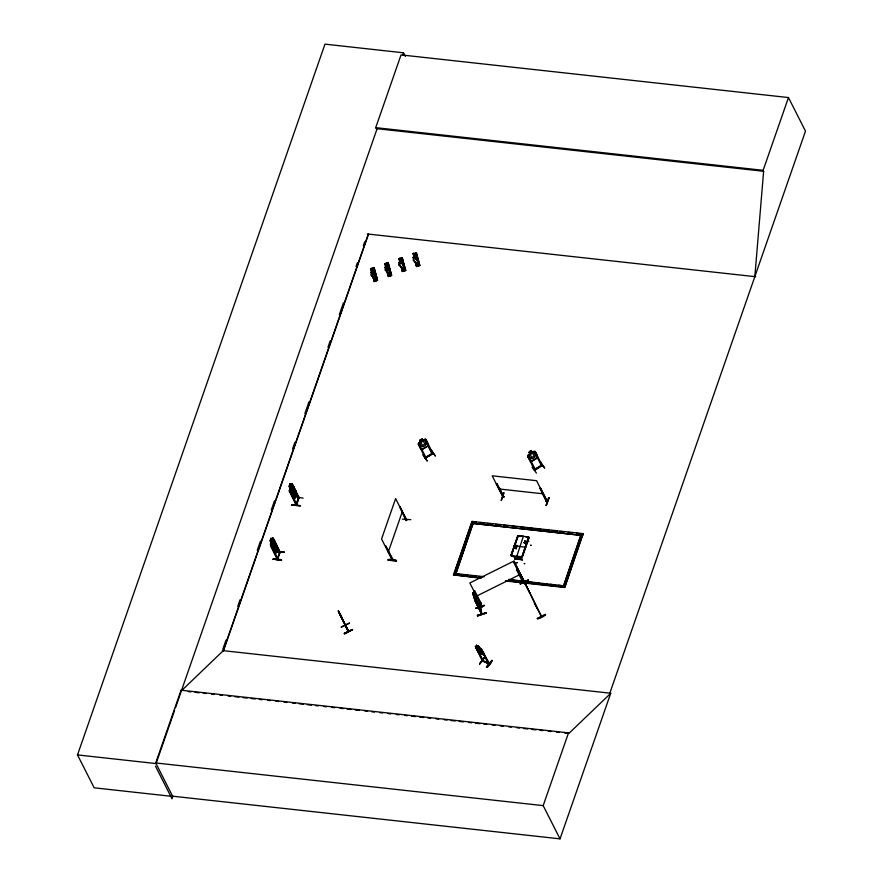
<?xml version="1.0" encoding="UTF-8"?>
<svg xmlns="http://www.w3.org/2000/svg" width="883" height="883" viewBox="0 0 883 883"><rect width="100%" height="100%" fill="white"/><g stroke="black" fill="none" stroke-linecap="round" stroke-linejoin="round"><path stroke-width="1.32" d="M514.491 545.297C514.303 546.246 516.897 548.1 514.347 545.871M524.701 542.846L524.866 540.915L525.584 541.246L524.8 541.456M524.679 542.515L524.645 542.283M524.855 540.926L524.657 543.012M524.822 542.935L524.877 541.654M524.215 542.89L525.153 541.698L524.48 542.096M525.065 541.908L524.469 543.001M515.882 547.228L516.213 545.926M515.738 546.147L516.721 545.981M375.396 279.238L375.264 280.066L375.396 279.149M389.26 275.043L389.337 274.061L389.414 275.088M403.575 269.183L403.608 269.79M417.836 264.745L417.284 264.183L417.582 265.11M425.463 440.584L432.195 453.652M541.522 466.047C540.462 463.432 543.707 466.776 541.169 465.473L535.142 469.138M427.99 445.86L428.001 443.719M418.84 442.924L418.299 444.028L420.507 448.365L422.107 449.502L428.078 445.882L428.089 443.674L425.882 439.326L424.701 439.304L418.774 442.891L418.255 443.961L425.352 458.2L432.935 453.63L432.471 452.813L431.809 453.31L432.405 453.961M529.789 460.407L531.389 461.544L537.372 457.913L537.383 455.705L535.219 451.423L533.983 451.412M480.065 607.283L481.566 614.248L480.186 606.632M480.308 607.228L479.833 606.643M475.12 597.14C479.712 611.069 471.114 589.204 474.778 599.888L481.919 614.16L481.445 613.464M481.676 613.575L481.158 613.012L481.864 613.486M375.054 279.326L375.297 280.021L375.176 279.469M389.591 274.624L389.094 274.138M403.167 269.238L403.321 269.392M417.372 264.47L417.769 265.066L417.615 264.116M417.262 264.249L417.56 265.055M293.62 486.699L292.582 488.763L291.677 486.997L290.838 489.48L293.101 495.871L294.182 495.926L294.723 491.069L291.567 484.888L290.86 485.595L289.955 483.829L290.871 485.451M754.833 276.644L763.618 171.28L763.133 170.32L788.464 97.56L401.037 54.901L375.705 127.649L376.191 128.609L763.618 171.28M273.653 543.012L274.094 541.389L272.174 548.564L272.726 545.495L272.637 547.25L274.16 550.264L275.242 550.319L275.783 545.451L272.637 539.281L271.931 539.988L271.015 538.222L270.154 540.705L272.494 547.107L273.587 547.162L274.16 542.305M290.043 483.972L289.238 486.29L291.434 492.714L292.516 492.769L293.333 490.451L293.101 487.913M515.915 546.29L515.838 545.716A1.556 1.236 -26.9 0 1 515.253 545.374L514.756 545.727M524.491 581.61L524.657 582.857L513.895 560.915L541.588 616.643L534.314 602.979M423.045 454.855L427.251 461.081L423.134 455.032M532.096 467.317L536.445 473.078M392.262 560.208L392.67 559.049L392.262 560.208L381.566 538.983L395.628 498.586L406.29 519.8M392.825 559.557L392.582 560.153L385.849 546.29L392.891 559.48L392.306 559.756M405.805 519.955L406.379 519.645M406.644 519.756C405.937 522.173 406.257 517.902 406.71 519.844L406.39 520.517L406.721 519.767M340.717 615.528L338.266 610.859L345.882 625.793L345.396 624.7M348.001 631.157L348.134 630.495M279.701 552.57L277.383 559.016M273.542 550.517L270.827 545.694L277.251 559.447M277.361 558.431L277.428 559.016M272.979 538.034L280.165 552.074M296.224 504.778L296.224 503.906M296.202 505.142L298.851 497.306M296.809 504.469L289.767 491.301L296.147 505.054M516.29 548.1L515.584 548.409L515.727 547.195M517.791 556.731L514.668 558.696L517.648 556.698M519.458 556.963L522.306 559.888L514.8 558.674L522.206 559.16L522.294 559.855M481.224 603.519L480.33 603.928M481.003 603.232L481.345 604.104L480.915 603.266L480.22 603.696M523.895 582.272L524.005 582.901L513.211 561.422L469.822 582.99L480.76 604.347M388.079 560.175C387.891 558.244 397.03 559.888 396.434 561.08L388.09 560.142L396.533 560.683M388.09 559.535L396.434 560.396M273.068 559.524C272.538 558.199 281.986 559.094 281.401 560.506L273.079 558.972M291.997 505.164L300.485 505.694L292.008 505.186M300.43 505.771L292.019 504.524L292.008 505.197M370.816 272.648L371.07 272.063M375.374 279.37L375.507 280.021M384.911 267.394L384.999 267.229M399.006 262.726L399.613 263.918A2.02 1.214 -15.2 0 0 400.087 265.783L400.12 265.871A2.02 1.214 -15.2 0 1 399.635 264.017L398.995 262.417M414.911 257.041C413.895 255.904 412.46 258.686 413.321 257.096M515.341 547.405L515.815 547.537A6.634 5.265 -26.9 0 1 516.643 545.617L516.246 548.663L515.694 547.372A6.634 5.265 -26.9 0 1 516.533 545.396L516.875 545.429M488.862 663.729L489.226 664.182L482.306 660.848L475.871 647.405L483.244 660.859L475.352 646.301L481.158 648.784L484.381 654.016M483.244 660.903L482.228 660.043L482.361 660.793M489.027 664.182L482.041 650.451L489.16 663.464L482.471 660.517M277.196 559.524L279.966 551.643L280.198 552.239M295.96 504.668L298.344 498.144M298.476 498.398L298.575 497.173M374.171 272.681L373.884 273.752L373.079 273.079M387.184 268.322L388.178 267.715L387.924 268.675M388.432 268.068L388.134 268.686M401.257 263.101C401.986 261.5 397.328 253.874 400.032 262.67M402.516 263.079C402.041 264.591 403.067 261.975 401.622 262.814M415.363 258.355L416.036 257.704M416.588 257.957L416.103 258.697M511.312 555.694L514.204 547.305M528.74 537.25L522.173 556.169C519.91 558.266 512.559 556.82 511.169 555.131L517.835 535.871L528.442 536.853M528.52 536.765L522.03 556.709L511.522 555.915M524.767 542.824L524.767 541.809M515.683 547.57L516.378 547.482M516.412 545.727L515.462 545.716M419.414 444.546L418.575 444.767L419.414 444.546L426.048 457.813C426.522 456.047 423.796 457.725 425.485 458.111M432.813 452.99L431.953 453.178M534.292 469.48L535.451 469.69L534.634 470.231L527.548 456.003L533.983 451.334M535.12 469.292L534.447 470.01L534.325 469.37M542.007 465.109L535.275 469.348M541.886 464.866L542.25 465.595L535.098 451.434M514.646 545.219L514.546 546.047M515.705 546.687L515.562 547.206M515.672 548.597L516.632 545.617M516.908 545.473L516.246 548.663M291.765 487.14L290.838 489.48M273.829 543.685L273.046 546.003L274.58 549.027L275.364 546.698L272.196 540.528L271.39 542.846L272.924 545.871L273.73 543.542M291.809 491.08L291.247 494.116M292.77 489.292L291.986 491.61L293.52 494.635L294.304 492.306L291.136 486.136L290.33 488.454L291.865 491.478L292.67 489.149M275.452 553.619L277.372 547.901M274.679 541.091L277.505 547.901L275.551 553.751L274.47 552.901M296.401 493.52L294.392 499.348L296.445 493.509L295.827 491.036L296.445 493.509M516.069 548.652L516.875 545.683L516.732 546.687L514.579 545.959M514.524 545.849L516.467 546.279M385.849 546.29L392.648 560.087M385.904 547.007L386.136 546.323M406.092 520.495L399.679 506.577L406.666 519.844M406.412 520.44L399.977 506.599M405.816 519.844L406.114 519.248M406.357 519.723L406.103 520.385M410.816 519.679L402.372 519.094M502.747 496.511L503.751 497.03L497.085 483.608M501.136 500.518L503.729 492.935M504.005 492.736L501.423 500.319M503.52 496.279L503.685 497.085M503.586 496.688L502.681 496.191M503.674 497.03L502.824 496.941L503.74 496.732M547.328 501.831L546.566 501.754L539.988 488.343L540.738 488.42L547.504 501.577L546.246 501.268M540.738 488.42L539.899 488.608M546.963 501.423L546.345 501.312M547.085 501.356L546.367 500.97M548.63 497.648L546.169 505.506L549.204 497.957L548.674 497.681M548.807 497.891L546.191 505.44M172.913 796.223L172.03 798.784L155.485 766.168M788.464 97.56L805.495 131.137L609.789 693.232L610.694 693.343L568.818 733.486L568.509 732.868L181.07 690.208L155.739 762.956L172.737 796.455L94.183 787.813L77.505 754.921L324.977 44.15L403.531 52.803L405.385 56.457M174.602 710.307L156.059 763.574L77.505 754.921M175.507 707.713L377.107 128.708M402.637 55.375L403.531 52.803M222.803 649.27L225.982 640.164M237.77 606.312L240.033 599.8M257.262 550.33L260.43 541.213M271.313 509.977L274.481 500.86M292.615 448.785L294.878 442.273M304.856 413.63L308.929 401.92M327.968 347.24L330.231 340.728M339.304 314.69L343.377 302.979M356.07 266.523L357.427 262.615M363.321 245.695L364.69 241.787M368.31 234.083L223.267 650.672L181.39 690.815L181.07 690.208M223.454 650.782L368.531 234.116M290.043 483.84L289.094 486.312L289.911 487.935M271.103 538.365L270.154 540.705L270.971 542.328L270.397 545.385L277.67 559.502M296.589 504.072L296.467 505.253L289.337 490.992L289.966 487.902M290.772 485.584L291.423 483.851M270.518 544.049L272.505 538.332M289.337 490.992L292.019 483.542L295.882 491.125M291.876 485.253L292.405 484.601L298.907 498.365M271.125 545.727L270.595 546.378M290.054 491.334L289.536 491.986M291.633 495.341L292.714 496.191L294.745 490.352L294.227 487.891M294.911 496.787L303.123 498.122M298.542 497.25L298.642 498.178M298.476 497.317L298.311 497.935L299.149 497.736L292.019 483.542M277.008 558.972L277.527 559.645L280.143 552.151M275.86 551.599L284.326 552.096L275.971 551.18M388.233 552.14L402.306 511.732M481.092 578.288L453.465 574.866L472.074 521.411L583.1 533.641L564.701 587.493L505.76 581.003M453.674 575.275L453.983 573.387L484.138 576.709M454.635 572.504L472.074 521.411M517.593 536.224L511.069 554.954L511.412 556.047M511.257 555.319L517.88 536.4L523.398 536.102L516.643 556.842M517.868 536.776L514.612 546.135L514.336 545.584L525.716 547.361M528.884 537.813L522.361 556.533C519.866 558.608 513.133 557.294 511.125 555.33M564.038 584.557L580.97 534.932L563.586 585.848M564.701 587.493L583.1 533.641M172.604 796.19L560.032 838.85L543.177 805.627L568.509 732.868M560.032 838.85L610.727 693.232L222.35 650.572M522.979 582.427L523.442 583.188L523.111 582.747M523.211 582.946L523.983 582.868M524.038 582.835L523.321 583.166L516.533 569.789L517.272 569.414L516.533 569.789M403.421 269.194L403.63 270.077M524.403 542.913L524.535 541.963M516.323 545.484L515.639 545.462A7.561 6.004 -26.9 0 0 514.921 545.054L514.822 545.087M473.133 593.21L475.529 597.261M474.359 598.575L473.343 592.946M373.123 273.167L374.094 272.704M515.098 558.994L514.822 558.31M279.768 552.283L279.878 552.041M525.12 541.776L524.248 542.758L525.021 542.007M370.915 272.218L371.456 273.984A2.02 1.214 -15.2 0 0 371.942 275.849L374.48 279.944L376.379 279.271L374.624 274.9A2.02 1.214 -15.2 0 0 373.354 273.322L372.008 271.732M540.738 615.65L541.158 616.687M345.032 624.877L348.332 631.632L347.814 630.572M296.567 505.098L299.105 497.681M277.196 558.442L277.814 558.972L274.756 552.901M515.495 546.698L515.363 545.595A1.556 1.236 -26.9 0 0 515.948 545.926L516.18 546.003M482.504 652.118L482.03 652.846L478.1 649.943L476.511 645.241L477.383 647.018M284.183 552.405L275.838 551.478M524.281 542.868L525.043 541.676L524.403 542.339M371.864 272.648L370.959 268.642L372.571 273.785M370.86 268.84C372.902 266.6 372.781 276.589 374.271 272.792M373.167 268.013L374.094 267.67L377.527 280.341L374.061 267.704M376.555 280.684L377.14 280.485L373.752 267.516L377.538 280.33L376.544 280.684L373.443 269.293M384.966 263.84L388.365 276.522L391.622 275.341M387.184 263.035L387.836 262.527L391.257 275.485L390.683 275.695L387.184 263.035L387.78 262.836M372.88 276.445L374.282 281.511C376.588 281.291 373.156 280.695 374.569 281.092M401.897 257.836L401.268 258.046L404.734 270.717L405.319 270.518L401.92 257.538L405.705 270.364L405.131 270.573L401.975 257.648L399.083 258.542L400.176 262.538M401.699 257.902L405.286 270.518M388.343 276.522L384.999 263.531L388.178 262.681L391.622 275.353L388.112 262.715L387.593 262.902M388.365 273.587L388.663 276.103M390.628 275.695L387.339 262.825M390.783 275.485L391.059 275.253M414.127 257.681C411.908 247.262 415.165 257.836 415.981 258.829M413.785 253.553L413.089 253.885L416.357 252.704L419.789 265.375L416.522 266.545L417.284 266.191M415.816 258.829L413.774 253.476L415.021 258.752M415.694 254.326L418.818 265.728L415.407 253.057L416.014 252.549L419.425 265.507M401.048 266.467L402.449 271.534L403.432 271.169M404.712 270.706L401.423 257.836M404.878 270.573L405.716 270.353M417.074 266.346L416.831 263.653L417.504 266.202M418.807 265.717L419.8 265.364M529.955 453.95L528.95 455.253L530.484 458.277L532.416 458.807L534.789 457.361L535.407 455.297L533.873 452.273L532.328 452.504L531.467 450.816L529.127 452.328L529.955 453.95L528.111 454.999M476.489 647.714L475.683 647.636M477.493 650.727L479.094 652.714L484.436 655.363L484.303 653.972M481.169 648.751L489.403 663.95L488.442 663.85L480.97 649.093L478.741 646.378L476.456 645.307M479.094 652.714L484.414 655.197M482.482 650.992L482.041 650.451M479.635 663.972L484.944 657.151M479.723 664.049L484.855 656.952L479.546 663.773M491.886 660.429C479.657 672.945 491.754 665.815 491.831 660.385M373.2 273.024L373.939 272.67M401.368 263.046L402.549 263.035M517.78 536.213L518.751 535.76M522.339 559.656L514.668 558.696M345.01 624.722L345.198 625.352M385.032 267.328L386.577 266.92L387.438 268.333A2.02 1.214 -15.2 0 1 388.708 269.911L390.463 274.282L388.564 274.955L386.003 270.772A2.02 1.214 -15.2 0 1 385.551 268.995L385.518 268.907M400.827 262.03L399.679 261.843L399.028 262.825M292.494 488.752L293.189 488.045M273.553 543.144L274.249 542.438M478.774 601.091L481.676 607.736L478.906 601.069M425.065 457.361L425.783 457.306M425.308 457.836L432.979 453.52L425.816 439.403M534.59 469.877L542.085 465.341M518.111 536.411L521.312 536.389M502.791 496.136L503.111 496.654L496.246 483.796L496.997 483.873M503.001 496.688L503.763 496.765M502.979 497.03L492.184 475.805L536.599 480.694L547.206 501.908L547.107 501.003M371.522 268.52L373.244 274.768M371.412 268.653L372.758 273.719M399.083 258.542L399.756 258.52M399.944 258.542L401.39 263.62M402.251 257.704L405.65 270.386M415.959 252.869L418.984 265.573M376.732 280.529L373.244 267.814M389.083 276.169L388.498 276.313M389.315 276.191L387.869 272.527M390.849 275.54L391.401 275.341M403.034 271.335L401.953 267.538L402.427 271.534L401.555 267.527M416.732 266.39L415.926 262.582L417.085 266.346M385.176 267.174L386.125 266.843M425.606 440.794L426.169 440.153M422.107 449.502L428.078 445.882M431.07 450.264L435.429 456.103L431.357 450.087M425.849 457.107L431.886 453.443M432.836 453.31L425.385 458.134M534.027 451.401C531.434 454.546 532.096 447.88 528.972 452.262L529.844 453.939M528.564 456.379L527.857 456.798L528.696 456.588L535.319 469.48M534.888 452.824L535.451 452.195L534.756 452.615L541.687 465.992M540.672 462.118L544.712 468.145L540.12 462.129L540.694 462.14M542.261 465.551L534.8 470.175L534.392 469.756M514.899 545.186L515.01 545.197A7.561 6.004 -26.9 0 1 515.749 545.683L516.765 545.815M293.708 486.699L291.114 494.171M274.779 541.091L274.116 541.478L274.756 541.202M516.136 547.504L515.716 547.328M272.417 538.321L273.079 537.935L276.942 545.517M279.812 552.14L276.821 546.135M279.9 552.835L273.178 538.961L275.606 543.751M474.601 590.617L473.983 591.202L474.601 590.617L481.478 603.95M517.659 569.049L524.657 582.857M522.891 579.171L526.147 585.639L522.471 579.425M520.242 583.829L528.498 580.021L520.23 583.818M520.33 584.005L528.453 579.921M523.277 582.868L523.84 582.581M540.782 615.727L541.61 616.466M545.374 614.391L537.261 618.497C537.526 620.153 546.489 615.142 545.407 614.469M476.489 596.146L519.888 574.579M339.26 612.67L338.895 611.985M340.11 614.612L340.981 616.157M338.355 610.815L340.893 616.025M343.686 621.544L344.127 622.614L341.048 616.124M341.257 627.029L349.414 623.034M341.313 627.129L349.469 623.133M344.293 633.376L352.593 629.634L344.602 633.983L344.293 633.354L352.472 629.402M425.584 457.008L426.169 457.659M534.866 469.039L535.451 469.69M371.29 272.03L372.648 271.997M482.946 661.113L475.429 646.356M372.405 273.752L370.904 268.52L373.807 267.626M385.639 265.794L388.421 264.668M372.151 273.09L375.043 272.196L372.207 273.211M400.319 263.112L403.222 262.229L400.374 263.233M414.403 258.134L417.306 257.24L414.469 258.244M387.24 267.88L389.138 267.207L386.29 268.222M373.443 274.039L375.341 273.366M415.705 259.083L417.604 258.41M389.392 275.717L390.297 275.529L389.811 274.569M403.487 270.739L402.99 269.779L403.487 270.739C405.529 271.136 402.891 268.222 404.348 270.43M417.571 265.75L418.465 265.551L417.979 264.591M473.553 594.689L473.718 593.95L473.42 594.645M474.789 600.385L481.566 614.171M475.893 608.321L484.491 605.606M475.926 608.431L484.425 605.319L475.827 608.034M473.42 594.038L480.242 607.912L480.197 606.566M477.548 615.948L486.058 612.846L477.328 615.308L477.548 615.959L486.125 613.177M473.321 592.846L480.584 607.78L472.604 593.023L474.005 596.963M473.2 593.1L473.52 595.738L472.957 593.795M474.094 594.38L475.584 601.4M474.69 599.91L481.919 614.16L480.253 606.665M476.533 599.59C473.288 591.555 479.877 608.277 476.864 604.171M476.886 604.259L477.615 604.998M399.701 261.942L400.452 261.865M371.743 268.52L373.123 273.587M419.734 265.397L416.29 252.737M414.017 256.787L415.01 257.174M516.169 546.389L515.396 546.047M387.803 268.807L387.196 268.465M424.69 439.37L425.882 439.326M516.886 546.025L514.634 545.363M293.41 498.509L289.381 490.937M276.975 545.44L277.505 547.901M375.705 127.649L763.133 170.32M367.405 233.973L755.749 276.743M498.862 488.95L543.266 493.84M472.284 521.831L476.401 522.283M480.507 522.736L484.624 523.189M487.361 523.487L492.846 524.094M495.584 524.392L501.069 524.999M503.807 525.297L507.924 525.749M512.03 526.202L516.147 526.654M520.253 527.107L524.37 527.559M527.107 527.868L532.592 528.464M535.33 528.774L540.815 529.37M543.553 529.679L549.038 530.275M551.776 530.584L557.261 531.18M560.01 531.489L564.116 531.941M568.233 532.394L572.339 532.846M576.456 533.299L583.31 534.049M473.145 523.453L581.422 535.374M525.959 536.721L528.796 537.306M526.047 536.908L528.619 537.217M272.394 538.233L271.832 539.977L271.015 538.354M270.386 544.016L277.527 558.773M275.717 544.734L273.774 550.584L272.692 549.734M275.717 551.323L284.183 552.515M508.807 579.425L565.208 586.025M455.562 573.95L459.668 574.403M462.416 574.701L467.891 575.308M470.639 575.606L476.114 576.213M478.862 576.522L482.968 576.974M510.385 579.988L515.871 580.595M518.608 580.893L532.317 582.405M535.054 582.703L539.171 583.155M543.277 583.608L547.394 584.06M550.131 584.369L555.617 584.965M558.354 585.274L563.84 585.87M453.465 574.866L480.882 577.879M505.551 580.595L564.491 587.085M281.545 560.087L273.167 559.16L281.489 560.076M188.234 691.577L190.971 691.875M195.077 692.327L199.183 692.78M203.289 693.232L206.026 693.53M211.512 694.137L214.249 694.435M219.724 695.042L222.461 695.34M227.935 695.947L230.673 696.245M234.779 696.698L238.885 697.151M242.991 697.603L247.097 698.056M251.202 698.508L255.319 698.961M259.425 699.413L262.163 699.711M267.637 700.318L270.375 700.616M275.849 701.223L278.587 701.521M284.061 702.128L286.798 702.427M292.273 703.034L295.01 703.332M299.127 703.784L303.233 704.237M307.339 704.689L311.445 705.142M315.551 705.594L318.288 705.892M323.763 706.499L326.5 706.797M331.975 707.404L334.712 707.702M340.198 708.309L342.935 708.607M347.041 709.06L351.147 709.513M355.253 709.965L359.359 710.418M364.834 711.025L367.571 711.323M371.677 711.775L374.414 712.073M379.9 712.68L382.637 712.978M388.112 713.585L390.849 713.883M396.324 714.49L399.061 714.788M404.535 715.396L407.273 715.694M411.379 716.146L415.485 716.599M419.591 717.051L423.708 717.504M427.814 717.956L430.551 718.254M436.025 718.861L438.763 719.159M444.237 719.766L446.975 720.064M451.081 720.517L455.186 720.97M459.292 721.422L463.409 721.875M468.884 722.482L471.621 722.78M475.727 723.232L479.833 723.685M483.939 724.137L486.676 724.435M492.151 725.042L494.888 725.34M500.363 725.947L503.1 726.245M508.586 726.852L511.323 727.15M516.798 727.758L519.535 728.056M523.641 728.508L527.747 728.961M531.853 729.413L535.959 729.866M540.065 730.318L542.802 730.616M548.288 731.223L551.025 731.521M556.5 732.128L559.237 732.426M564.712 733.033L567.449 733.332M155.739 762.956L543.177 805.627M348.057 630.363L348.653 631.566L340.805 616.069M514.634 545.771L514.8 545.915M515.264 545.738L514.69 545.517M416.964 266.379L416.379 265.75L416.831 266.125M385.827 263.531L386.986 268.587M546.588 501.787L542.328 492.946M521.831 559.105L519.48 556.897M515.827 545.815L516.4 545.981M514.8 545.782L515.727 546.213M476.555 645.407L478.685 646.455L479.557 648.056M480.573 604.402L480.352 603.553M348.299 631.632L338.608 612.118M529.833 460.275L531.345 461.478L537.372 457.913M420.463 448.31L422.14 449.414M291.567 495.242L292.714 496.191M272.715 549.645L273.774 550.462M274.492 552.813L275.54 553.63M489.292 663.839L482.162 660.385M511.224 555.683L511.908 556.323L522.217 557.074L528.972 537.99L528.641 536.897M420.507 441.842L419.69 440.22L422.229 438.685L423.045 440.474L424.591 440.242L426.114 443.255L425.507 445.33L423.134 446.765L421.202 446.246L419.668 443.222L420.661 441.908L419.8 440.231M416.71 264.878L414.182 260.794L416.743 264.977L418.641 264.304L416.886 259.944A2.02 1.214 -15.2 0 0 415.617 258.355L414.988 257.074M400.087 265.783L402.659 269.966L404.546 269.293L402.769 264.834A2.02 1.214 -15.2 0 0 401.5 263.244L401.533 263.344A2.02 1.214 -15.2 0 1 402.791 264.922L402.769 264.834M371.942 275.849L374.458 279.845M343.586 621.588L344.215 622.57M481.323 613.685L481.61 614.248M582.791 535.528L471.776 523.299M527.637 455.97L529.877 460.341M416.588 254.69L413.807 255.816M418.884 263.995L416.323 265.032L416.036 264.47L416.478 264.845M419.237 265.275L416.136 254.183M417.085 264.79L417.604 265.86M413.089 257.748L413.719 259.028A2.02 1.214 -15.2 0 0 414.204 260.893M402.505 259.679L399.723 260.805M404.8 268.984L402.229 270.021L401.942 269.458L402.394 269.834M405.142 270.264L402.582 271.313L402.295 270.739L402.747 271.114M400.904 262.063L401.533 263.344M390.705 273.973L388.145 275.01L387.858 274.447L388.31 274.823M499.425 488.211L503.851 496.765M388.906 274.768L389.425 275.838M384.922 267.715L385.551 268.995M374.337 269.657L371.544 270.783M376.622 278.962L374.061 279.999L373.774 279.425L374.226 279.812M376.975 280.242L374.26 281.5L373.034 276.236M374.856 279.867C374.701 281.522 377.229 280.397 375.716 279.558M520.506 574.38L530.087 593.475M426.677 442.979L432.195 453.994M481.952 607.294L478.476 601.246M479.911 607.383L480.242 607.912M478.498 646.455L478.774 646.996L477.129 645.782M292.118 484.568L298.785 497.725M296.125 493.63L298.52 498.487M291.666 487.813L291.445 489.844L291.169 489.303M290.375 492.504L296.445 504.458M276.578 546.82L279.58 552.879M272.041 543.851L272.869 545.473M541.102 615.561L541.566 616.489M352.571 629.612L344.458 633.685M340.529 615.054L341.699 617.416M520.562 574.071L537.504 608.586M345.441 624.678L348.63 631.411M413.774 253.476L415.165 258.62M416.533 263.609L417.229 266.213M413.52 253.719L414.833 258.818M413.167 253.564L414.27 257.549M415.639 262.538L416.588 266.523L415.142 261.478M399.69 258.465L401.081 263.609M399.535 258.675L400.937 263.741M399.425 258.708L400.739 263.807M391.202 275.507L387.736 262.847L391.003 275.573M387.273 268.564L386.235 264.768L387.207 268.598M385.794 264.933L386.5 267.461M385.683 264.966L386.312 267.527M386.997 270.055L388.73 276.39M373.884 269.127L376.92 280.562M373.432 276.247L374.811 281.313M373.321 276.28L374.635 281.379M274.006 543.486L274.304 546.367C272.67 545.197 272.251 548.122 274.326 547.217L274.756 550.771L274.679 547.041C276.368 548.354 276.876 545.186 274.679 546.202L274.304 542.802L274.006 543.486M292.946 489.094L293.244 491.974C291.666 490.738 291.147 493.74 293.266 492.824L293.697 496.378L293.62 492.648C295.308 493.961 295.805 490.793 293.62 491.809L293.2 488.365L292.946 489.094M516.533 562.769L517.129 562.769L516.533 562.769M528.464 541.003L528.685 541.577L528.376 540.915M524.281 563.619L524.877 563.619L524.314 563.553M530.65 545.319L531.246 545.308L530.683 545.253M272.737 541.389L271.898 543.873L272.825 541.389M272.737 542.206L272.505 544.237L272.737 542.206M271.103 539.049L270.849 541.08L271.103 539.049M290.032 484.657L289.79 486.688L290.032 484.657M473.178 523.067L455.805 573.983L473.178 523.067M518.564 558.751L518.663 559.48L518.564 558.751M480.562 604.104L481.39 603.994L480.551 604.138M491.986 660.616L486.665 667.471L492.008 660.65M421.931 439.381L420.407 440.308L420.683 440.849L422.206 439.922L421.931 439.381M423.31 441.014L420.937 442.449L422.471 445.474L424.844 444.028L423.31 441.014M531.224 451.412L529.69 452.339L529.966 452.88L531.489 451.953L531.224 451.412M532.604 453.045L530.23 454.491L531.765 457.504L534.138 456.07L532.604 453.045M545.506 614.667L537.383 618.729L545.517 614.678M340.65 615.219L341.732 617.603L340.65 615.219M341.666 617.758L341.666 618.486L341.666 617.758M374.094 268.796L371.257 269.812L374.094 268.796M388.189 263.818L385.341 264.823L388.189 263.818M402.273 258.829L399.425 259.834L402.273 258.829M416.357 253.84L413.52 254.845L416.357 253.84M374.679 270.949L371.842 271.953L374.679 270.949M388.774 265.96L385.926 266.964L388.829 266.07M402.858 260.971L400.01 261.975L402.858 260.971M416.942 255.982L414.105 256.986L416.942 255.982M486.058 612.846L477.438 615.539L486.069 612.912M275.286 542.283L275.761 544.745L275.286 542.283M479.833 648.53L477.714 647.482L479.248 650.506L481.367 651.555L479.833 648.53M294.481 499.359L293.344 498.409L294.392 499.348M475.363 598.31L473.829 595.285L475.816 600.495L475.363 598.31"/></g></svg>
